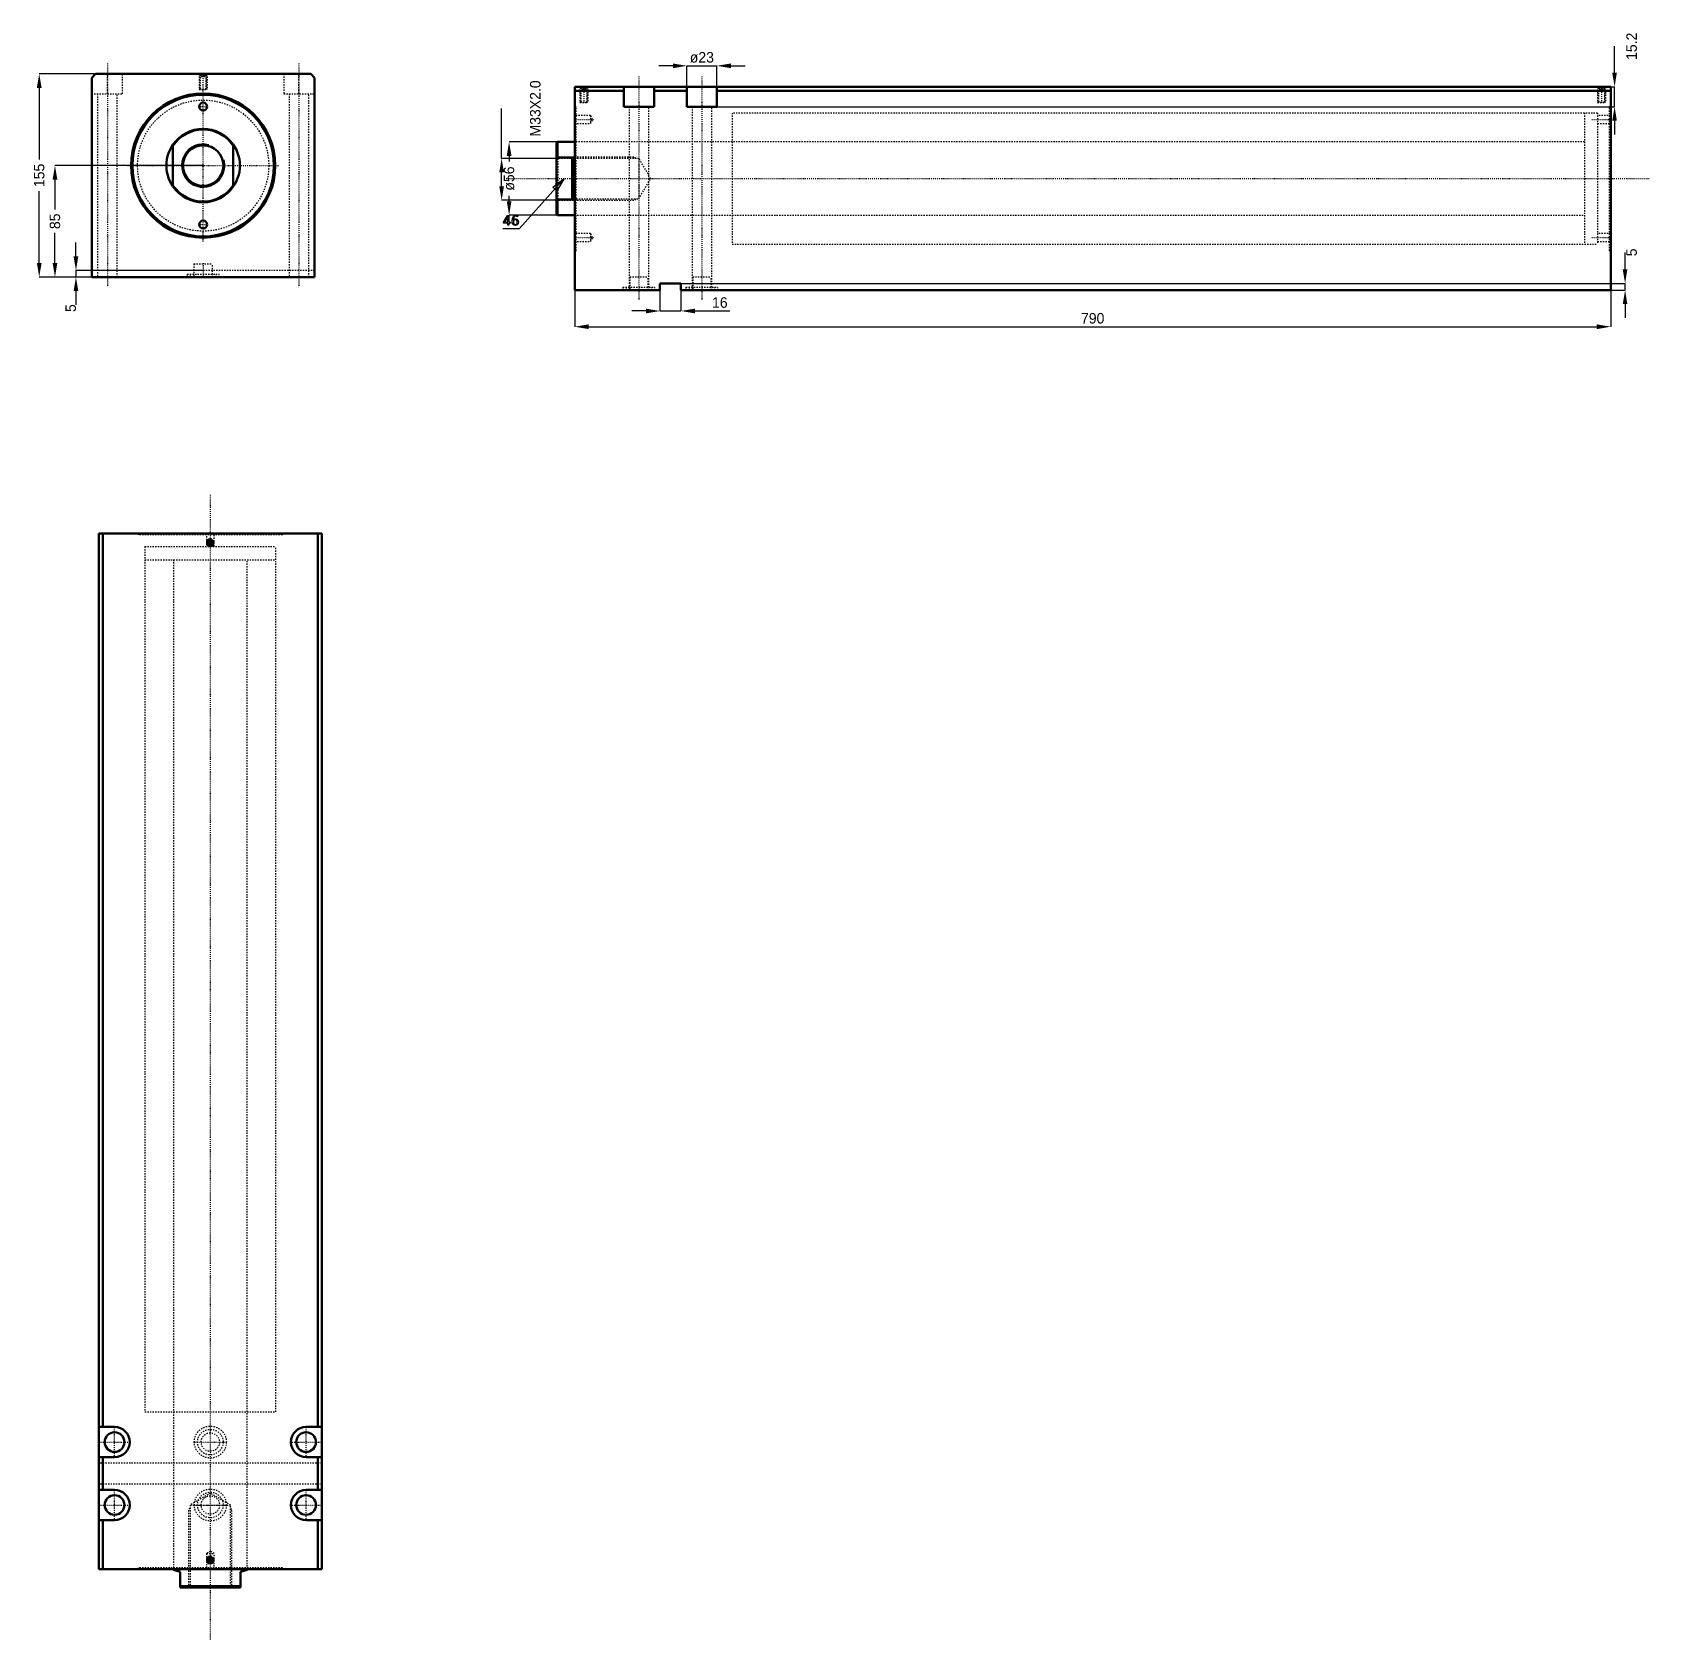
# Model space of a CAD drawing. Header units: millimetres. Extents: x -130 to 1103, y -1124 to 102.
import ezdxf

# ---------------------------------------------------------------- set-up
doc = ezdxf.new("R2010")
doc.units = ezdxf.units.MM
doc.linetypes.add('Center', pattern=[1.5, 0.45, -0.5, 0.05, -0.5])
doc.linetypes.add('Dashed', pattern=[2, 1, -1])
for name, color, linetype, lineweight in [('2d ConnectionPoints', 7, 'Continuous', 50), ('AM_0', 7, 'Continuous', 50), ('AM_5', 3, 'Continuous', 25), ('AM_7', 7, 'Center', 25), ('AM_9', 6, 'Dashed', 25)]:
    doc.layers.add(name, color=color, linetype=linetype, lineweight=lineweight)
doc.dimstyles.new('ISO-25', dxfattribs={"dimtxt": 2.5, "dimasz": 2.5, "dimexe": 1.25, "dimexo": 0.625, "dimtad": 1, "dimtxsty": 'Standard', "dimcen": 2.5, "dimadec": 0, "dimazin": 0, "dimtfac": 1, "dimtmove": 0, "dimatfit": 3, "dimfxl": 0, "dimarcsym": 0})

# ---------------------------------------------------------------- blocks, each defined once
blk = doc.blocks.new('1_JECX_MF_INLA_100_650_0_rod__0_in_JECX_MF_160_INLA_100_650_0__0')
at = {"layer": 'AM_0'}
for p, q in [((-23, -16), (-23, 16)), ((23, 16), (23, -16))]:
    blk.add_line(p, q, dxfattribs=at)
for points in [[(-23, 16), (-24.3, 13.9), (-25.4, 11.7), (-26.3, 9.5), (-27.1, 7.1), (-27.6, 4.8), (-27.9, 2.3), (-28, -0.1), (-27.9, -2.6), (-27.6, -5), (-27, -7.4), (-26.3, -9.7), (-25.3, -11.9), (-24.2, -14.1), (-23, -16)], [(23, -16), (24.3, -13.9), (25.4, -11.7), (26.3, -9.5), (27.1, -7.1), (27.6, -4.8), (27.9, -2.3), (28, 0.1), (27.9, 2.6), (27.6, 5), (27, 7.4), (26.3, 9.7), (25.3, 11.9), (24.2, 14.1), (23, 16)]]:
    blk.add_lwpolyline(points, dxfattribs=at)
blk.add_circle((0, 0), 15.4, dxfattribs=at)
for radius, start, end in [(28, 34.7719, 145.2281), (27.5, 33.2419, 146.7581), (27.5, 213.2419, 326.7581), (28, 214.7719, 325.2281)]:
    blk.add_arc((0, 0), radius, start, end, dxfattribs=at)
at = {"layer": 'AM_5'}
blk.add_arc((0, 0), 16.5, 75, 15, dxfattribs=at)
blk = doc.blocks.new('2_JECX_MF_EXLA_100_650_0_body__0_in_JECX_MF_160_INLA_100_650_0__0')
at = {"layer": 'AM_0'}
for p, q in [((-82, 70), (-85, 67)), ((-85, 67), (-85, -85)), ((82, 70), (-82, 70)), ((85, 67), (82, 70)), ((85, -85), (85, 67)), ((-85, -85), (85, -85))]:
    blk.add_line(p, q, dxfattribs=at)
for centre, radius in [((0, 0), 55), ((0, 0), 54), ((0, 45), 3), ((0, -45), 3)]:
    blk.add_circle(centre, radius, dxfattribs=at)
at = {"layer": 'AM_5', "linetype": 'Dashed'}
for p, q in [((-3, 70), (-3, 58)), ((3, 70), (3, 58))]:
    blk.add_line(p, q, dxfattribs=at)
at = {"layer": 'AM_7'}
for p, q in [((-73, 77.8), (-73, -92.7)), ((73, 77.8), (73, -92.7)), ((0, -57.8), (0, 70.6)), ((-3.2, 45), (3.1, 45)), ((-57.8, 0), (57.8, 0)), ((-3.2, -45), (3.1, -45)), ((0, -74.5), (0, -85.5))]:
    blk.add_line(p, q, dxfattribs=at)
at = {"layer": 'AM_9'}
for p, q in [((-73, 54.8), (-73, 70)), ((-61.5, 54.8), (-61.5, 70)), ((-3, 70), (-2.5, 69.5)), ((-2.5, 69.5), (-2.5, 58.5)), ((-2.5, 69.5), (2.5, 69.5)), ((-1.9, 70), (-2.4, 69.5)), ((-2.4, 69.5), (-2.4, 58)), ((-2.4, 69.5), (2.4, 69.5)), ((-1.4, 68), (-1.4, 70)), ((-1.4, 68), (1.4, 68)), ((-0.7, 68), (-0.7, 70)), ((0.7, 68), (0.7, 70)), ((1.4, 68), (1.4, 70)), ((2.4, 69.5), (1.9, 70)), ((2.4, 58), (2.4, 69.5)), ((2.5, 69.5), (3, 70)), ((2.5, 58.5), (2.5, 69.5)), ((61.5, 70), (61.5, 54.8)), ((73, 54.8), (73, 70)), ((-85, 54.8), (-61.5, 54.8)), ((-80.5, 54.8), (-80.5, -85)), ((-65.5, -85), (-65.5, 54.8)), ((-2.5, 58.5), (-3, 58)), ((-3, 58), (3, 58)), ((-2.5, 58.5), (2.5, 58.5)), ((3, 58), (2.5, 58.5)), ((61.5, 54.8), (85, 54.8)), ((65.5, 54.8), (65.5, -85)), ((80.5, -85), (80.5, 54.8)), ((85, -80), (-85, -80)), ((-12.2, -82.9), (12.2, -82.9)), ((-12.2, -82.9), (-12.2, -85)), ((-9.8, -82.9), (-9.8, -85)), ((-7, -75), (7, -75)), ((-7, -75), (-7, -85)), ((7, -85), (7, -75)), ((9.8, -85), (9.8, -82.9)), ((12.2, -85), (12.2, -82.9))]:
    blk.add_line(p, q, dxfattribs=at)
blk.add_circle((0, 0), 50, dxfattribs=at)
blk = doc.blocks.new('*D3')
at = {"layer": 'AM_5', "color": 0, "lineweight": -2}
for p, q in [((-82, 70), (-125, 70)), ((-125, 59.3), (-125, 4.6)), ((-125, -74.3), (-125, -19.6)), ((-85, -85), (-125, -85))]:
    blk.add_line(p, q, dxfattribs=at)
at = {"layer": 'AM_5', "color": 0}
for points in [[(-123.2, 59.3), (-126.8, 59.3), (-125, 70)], [(-126.8, -74.3), (-123.2, -74.3), (-125, -85)]]:
    blk.add_solid(points, dxfattribs=at)
at = {"layer": 'Defpoints', "color": 0}
for p in [(-82, 70), (-125, -85), (-85, -85)]:
    blk.add_point(p, dxfattribs=at)
at = {"layer": 'AM_5', "color": 0, "insert": (-125, -7.5), "char_height": 8, "attachment_point": 5, "rotation": 90}
blk.add_mtext('155', dxfattribs=at)
blk = doc.blocks.new('*D4')
at = {"layer": 'AM_5', "color": 0, "lineweight": -2}
for p, q in [((0, 0), (-113, 0)), ((-113, -10.7), (-113, -33.6)), ((-113, -74.3), (-113, -51.4)), ((-85, -85), (-113, -85))]:
    blk.add_line(p, q, dxfattribs=at)
at = {"layer": 'AM_5', "color": 0}
for points in [[(-111.2, -10.7), (-114.8, -10.7), (-113, 0)], [(-114.8, -74.3), (-111.2, -74.3), (-113, -85)]]:
    blk.add_solid(points, dxfattribs=at)
at = {"layer": 'Defpoints', "color": 0}
for p in [(0, 0), (-113, -85), (-85, -85)]:
    blk.add_point(p, dxfattribs=at)
at = {"layer": 'AM_5', "color": 0, "insert": (-113, -42.5), "char_height": 8, "attachment_point": 5, "rotation": 90}
blk.add_mtext('85', dxfattribs=at)
blk = doc.blocks.new('*D5')
at = {"layer": 'AM_5', "color": 0, "lineweight": -2}
for p, q in [((-97, -69.3), (-97, -58.7)), ((0, -80), (-97, -80)), ((-97, -80), (-97, -85)), ((-85, -85), (-97, -85)), ((-97, -95.7), (-97, -106.3))]:
    blk.add_line(p, q, dxfattribs=at)
at = {"layer": 'AM_5', "color": 0}
for points in [[(-98.8, -69.3), (-95.2, -69.3), (-97, -80)], [(-95.2, -95.7), (-98.8, -95.7), (-97, -85)]]:
    blk.add_solid(points, dxfattribs=at)
at = {"layer": 'Defpoints', "color": 0}
for p in [(-97, -85), (-85, -85), (0, -80)]:
    blk.add_point(p, dxfattribs=at)
at = {"layer": 'AM_5', "color": 0, "insert": (-101, -108.7), "char_height": 8, "attachment_point": 5, "rotation": 90}
blk.add_mtext('5', dxfattribs=at)
blk = doc.blocks.new('1_JECX_MF_INLA_100_650_0_rod__0_in_JECX_MF_160_INLA_100_650_0__4')
at = {"layer": 'AM_0'}
for p, q in [((-28, 0), (-28, -0.4)), ((28, -0.4), (28, 0)), ((-23, -2), (-28, -0.4)), ((-23, -14), (-23, -2)), ((28, -0.4), (23, -2)), ((23, -2), (23, -14)), ((-23, -13), (23, -13)), ((-23, -14), (23, -14))]:
    blk.add_line(p, q, dxfattribs=at)
at = {"layer": 'AM_5', "linetype": 'Dashed'}
for p, q in [((-16.5, -14), (-16.5, 46)), ((-15.4, 46), (-16.5, 46)), ((15.4, 46), (16.5, 46)), ((16.5, -14), (16.5, 46))]:
    blk.add_line(p, q, dxfattribs=at)
at = {"layer": 'AM_7'}
blk.add_line((0, -53.7), (0, 819.7), dxfattribs=at)
at = {"layer": 'AM_9'}
for p, q in [((-50, 780), (50, 780)), ((-50, 780), (-50, 770)), ((50, 770), (50, 780)), ((-50, 770), (50, 770)), ((-28, 770), (-28, 0)), ((28, 0), (28, 770)), ((0, 57.9), (-15.4, 49)), ((15.4, 49), (0, 57.9)), ((-15.4, 49), (15.4, 49)), ((-15.4, 49), (-15.4, -12.9)), ((15.4, -12.9), (15.4, 49)), ((-15.4, -12.9), (-16.5, -14)), ((-15.4, -12.9), (15.4, -12.9)), ((16.5, -14), (15.4, -12.9))]:
    blk.add_line(p, q, dxfattribs=at)
blk = doc.blocks.new('2_JECX_MF_EXLA_100_650_0_body__0_in_JECX_MF_160_INLA_100_650_0__4')
at = {"layer": 'AM_0'}
for p, q in [((-85, 790), (-85, 0)), ((85, 790), (-85, 790)), ((-82, 790), (-82, 108.5)), ((82, 790), (82, 108.5)), ((85, 790), (85, 0)), ((-0.7, 784.2), (-1.4, 783)), ((-1.4, 783), (-0.7, 781.8)), ((0.7, 784.2), (-0.7, 784.2)), ((-0.7, 781.8), (0.7, 781.8)), ((1.4, 783), (0.7, 784.2)), ((0.7, 781.8), (1.4, 783)), ((-73, 108.5), (-85, 108.5)), ((85, 108.5), (73, 108.5)), ((-85, 85.5), (-73, 85.5)), ((-82, 85.5), (-82, 60.5)), ((73, 85.5), (85, 85.5)), ((82, 85.5), (82, 60.5)), ((-73, 60.5), (-85, 60.5)), ((85, 60.5), (73, 60.5)), ((-85, 37.5), (-73, 37.5)), ((-82, 37.5), (-82, 0)), ((73, 37.5), (85, 37.5)), ((82, 37.5), (82, 0)), ((85, 0), (-85, 0)), ((-0.7, 8.3), (-1.4, 7)), ((-1.4, 7), (-0.7, 5.8)), ((0.7, 8.3), (-0.7, 8.3)), ((-0.7, 5.8), (0.7, 5.8)), ((1.4, 7), (0.7, 8.3)), ((0.7, 5.8), (1.4, 7))]:
    blk.add_line(p, q, dxfattribs=at)
for centre, radius in [((0, 783), 2.46), ((0, 783), 2.4), ((0, 783), 1.9), ((-73, 97), 7.5), ((73, 97), 7.5), ((-73, 49), 7.5), ((73, 49), 7.5), ((0, 7), 2.46), ((0, 7), 2.4), ((0, 7), 1.9)]:
    blk.add_circle(centre, radius, dxfattribs=at)
for centre, start, end in [((-73, 97), 270, 90), ((73, 97), 90, 270), ((-73, 49), 270, 90), ((73, 49), 90, 270)]:
    blk.add_arc(centre, 11.5, start, end, dxfattribs=at)
at = {"layer": 'AM_5'}
for centre in [(0, 783), (0, 7)]:
    blk.add_arc(centre, 3, 75, 15, dxfattribs=at)
at = {"layer": 'AM_7'}
for p, q in [((-3.2, 783), (3.1, 783)), ((-73, 84.9), (-73, 109.1)), ((73, 84.9), (73, 109.1)), ((-85.1, 97), (-60.9, 97)), ((-12.9, 97), (12.9, 97)), ((60.9, 97), (85.1, 97)), ((-73, 36.9), (-73, 61.1)), ((73, 36.9), (73, 61.1)), ((-85.1, 49), (-60.9, 49)), ((-12.9, 49), (12.9, 49)), ((60.9, 49), (85.1, 49)), ((-3.2, 7), (3.1, 7))]:
    blk.add_line(p, q, dxfattribs=at)
at = {"layer": 'AM_9'}
for p, q in [((-55, 790), (-55, 789)), ((-54, 790), (-54, 789)), ((-3, 790), (-3, 780)), ((3, 780), (3, 790)), ((54, 789), (54, 790)), ((55, 789), (55, 790)), ((55, 789), (-55, 789)), ((-50, 780), (50, 780)), ((-50, 780), (-50, 120)), ((50, 120), (50, 780)), ((-50, 120), (50, 120)), ((-28, 120), (-28, 0)), ((28, 0), (28, 120)), ((85, 81), (-85, 81)), ((85, 65), (-85, 65)), ((0, 13.7), (-3, 12)), ((3, 12), (0, 13.7)), ((55, 1), (-55, 1)), ((-55, 1), (-55, 0)), ((-54, 1), (-54, 0)), ((-3, 12), (-3, 0)), ((-3, 12), (3, 12)), ((3, 0), (3, 12)), ((54, 0), (54, 1)), ((55, 0), (55, 1))]:
    blk.add_line(p, q, dxfattribs=at)
for centre, radius in [((0, 97), 12.2), ((0, 97), 9.75), ((0, 97), 7), ((0, 49), 12.2), ((0, 49), 9.75), ((0, 49), 7)]:
    blk.add_circle(centre, radius, dxfattribs=at)
blk = doc.blocks.new('1_JECX_MF_INLA_100_650_0_rod__0_in_JECX_MF_160_INLA_100_650_0__2')
at = {"layer": 'AM_0'}
for p, q in [((-13, 28), (-14, 27.5)), ((-14, 27.5), (-14, -27.5)), ((0, 28), (-13, 28)), ((-13, 28), (-13, 16)), ((-13, 16), (-14, 15.1)), ((-2, 16), (-13, 16)), ((-2, 16), (-2, -16)), ((-14, -15.1), (-13, -16)), ((-13, -16), (-2, -16)), ((-13, -16), (-13, -28)), ((-14, -27.5), (-13, -28)), ((-13, -28), (0, -28))]:
    blk.add_line(p, q, dxfattribs=at)
blk.add_lwpolyline([(-2, -16), (-1.6, -13.9), (-1.2, -11.7), (-0.9, -9.5), (-0.7, -7.1), (-0.5, -4.8), (-0.4, -2.3), (-0.4, 0.1), (-0.4, 2.6), (-0.5, 5), (-0.7, 7.4), (-0.9, 9.7), (-1.2, 11.9), (-1.6, 14.1), (-2, 16)], dxfattribs=at)
at = {"layer": 'AM_5', "linetype": 'Dashed'}
for p, q in [((-14, 16.5), (46, 16.5)), ((46, 15.4), (46, 16.5)), ((-14, -16.5), (46, -16.5)), ((46, -15.4), (46, -16.5))]:
    blk.add_line(p, q, dxfattribs=at)
at = {"layer": 'AM_7'}
blk.add_line((-53.7, 0), (819.7, 0), dxfattribs=at)
at = {"layer": 'AM_9'}
for p, q in [((770, 50), (770, -50)), ((780, 50), (770, 50)), ((780, 50), (780, -50)), ((770, 28), (0, 28)), ((-12.9, 15.4), (-14, 16.5)), ((49, 15.4), (-12.9, 15.4)), ((-12.9, 15.4), (-12.9, -15.4)), ((57.9, 0), (49, 15.4)), ((49, 15.4), (49, -15.4)), ((49, -15.4), (57.9, 0)), ((-14, -16.5), (-12.9, -15.4)), ((-12.9, -15.4), (49, -15.4)), ((0, -28), (770, -28)), ((770, -50), (780, -50))]:
    blk.add_line(p, q, dxfattribs=at)
blk = doc.blocks.new('2_JECX_MF_EXLA_100_650_0_body__0_in_JECX_MF_160_INLA_100_650_0__2')
at = {"layer": 'AM_0'}
for p, q in [((0, -85), (0, 70)), ((790, 70), (0, 70)), ((37.5, 67), (0, 67)), ((37.5, 54.8), (37.5, 70)), ((60.5, 54.8), (60.5, 70)), ((85.5, 67), (60.5, 67)), ((85.5, 54.8), (85.5, 70)), ((108.5, 54.8), (108.5, 70)), ((790, 67), (108.5, 67)), ((790, -85), (790, 70)), ((37.5, 54.8), (60.5, 54.8)), ((85.5, 54.8), (108.5, 54.8)), ((65, -85), (0, -85)), ((81, -80), (65, -80)), ((65, -80), (65, -85)), ((81, -85), (81, -80)), ((790, -85), (81, -85))]:
    blk.add_line(p, q, dxfattribs=at)
at = {"layer": 'AM_5', "linetype": 'Dashed'}
for p, q in [((4, 70), (4, 58)), ((10, 70), (10, 58)), ((780, 70), (780, 58)), ((786, 70), (786, 58))]:
    blk.add_line(p, q, dxfattribs=at)
at = {"layer": 'AM_7'}
for p, q in [((49, 77.8), (49, -92.7)), ((97, 77.8), (97, -92.7)), ((7, 70.6), (7, 57.4)), ((783, 70.6), (783, 57.4)), ((-0.7, 45), (14.4, 45)), ((775.6, 45), (790.7, 45)), ((-0.7, -45), (14.4, -45)), ((775.6, -45), (790.7, -45))]:
    blk.add_line(p, q, dxfattribs=at)
at = {"layer": 'AM_9'}
for p, q in [((4, 70), (4.5, 69.5)), ((4.5, 69.5), (4.5, 58.5)), ((4.5, 69.5), (9.5, 69.5)), ((5.1, 70), (4.6, 69.5)), ((4.6, 69.5), (4.6, 58)), ((4.6, 69.5), (9.4, 69.5)), ((5.8, 68), (5.8, 70)), ((5.8, 68), (8.2, 68)), ((7, 68), (7, 70)), ((8.2, 68), (8.2, 70)), ((9.4, 69.5), (8.9, 70)), ((9.4, 58), (9.4, 69.5)), ((9.5, 69.5), (10, 70)), ((9.5, 58.5), (9.5, 69.5)), ((780, 70), (780.5, 69.5)), ((780.5, 69.5), (780.5, 58.5)), ((780.5, 69.5), (785.5, 69.5)), ((781.1, 70), (780.6, 69.5)), ((780.6, 69.5), (780.6, 58)), ((780.6, 69.5), (785.4, 69.5)), ((781.8, 68), (781.8, 70)), ((781.8, 68), (784.2, 68)), ((783, 68), (783, 70)), ((784.2, 68), (784.2, 70)), ((785.4, 69.5), (784.9, 70)), ((785.4, 58), (785.4, 69.5)), ((785.5, 69.5), (786, 70)), ((785.5, 58.5), (785.5, 69.5)), ((1, 55), (0, 55)), ((1, 54), (0, 54)), ((1, -55), (1, 55)), ((4.5, 58.5), (4, 58)), ((4, 58), (10, 58)), ((4.5, 58.5), (9.5, 58.5)), ((10, 58), (9.5, 58.5)), ((41.5, 54.8), (41.5, -85)), ((56.5, -85), (56.5, 54.8)), ((89.5, 54.8), (89.5, -85)), ((104.5, -85), (104.5, 54.8)), ((780, 50), (120, 50)), ((120, 50), (120, -50)), ((780.5, 58.5), (780, 58)), ((780, 58), (786, 58)), ((780, 50), (780, -50)), ((780.5, 58.5), (785.5, 58.5)), ((786, 58), (785.5, 58.5)), ((789, -55), (789, 55)), ((790, 55), (789, 55)), ((790, 54), (789, 54)), ((12, 48), (0, 48)), ((0, 42), (12, 42)), ((13.7, 45), (12, 48)), ((12, 48), (12, 42)), ((12, 42), (13.7, 45)), ((790, 48), (780, 48)), ((780, 42), (790, 42)), ((120, 28), (0, 28)), ((0, -28), (120, -28)), ((12, -42), (0, -42)), ((0, -48), (12, -48)), ((13.7, -45), (12, -42)), ((12, -42), (12, -48)), ((12, -48), (13.7, -45)), ((790, -42), (780, -42)), ((780, -48), (790, -48)), ((0, -54), (1, -54)), ((0, -55), (1, -55)), ((120, -50), (780, -50)), ((789, -54), (790, -54)), ((789, -55), (790, -55)), ((36.8, -82.9), (61.2, -82.9)), ((36.8, -82.9), (36.8, -85)), ((39.2, -82.9), (39.2, -85)), ((42, -75), (56, -75)), ((42, -75), (42, -85)), ((56, -85), (56, -75)), ((58.8, -85), (58.8, -82.9)), ((61.2, -85), (61.2, -82.9)), ((84.8, -82.9), (109.2, -82.9)), ((84.8, -82.9), (84.8, -85)), ((87.3, -82.9), (87.3, -85)), ((90, -75), (104, -75)), ((90, -75), (90, -85)), ((104, -85), (104, -75)), ((106.8, -85), (106.8, -82.9)), ((109.2, -85), (109.2, -82.9))]:
    blk.add_line(p, q, dxfattribs=at)
blk = doc.blocks.new('*D19')
at = {"layer": 'AM_5', "color": 0, "lineweight": -2}
for p, q in [((358.2, 76.1), (347.5, 76.1)), ((368.8, 60.1), (368.8, 76.1)), ((368.8, 76.1), (391.8, 76.1)), ((391.8, 60.1), (391.8, 76.1)), ((402.5, 76.1), (413.2, 76.1))]:
    blk.add_line(p, q, dxfattribs=at)
at = {"layer": 'AM_5', "color": 0}
for points in [[(358.2, 77.9), (358.2, 74.3), (368.8, 76.1)], [(402.5, 77.9), (402.5, 74.3), (391.8, 76.1)]]:
    blk.add_solid(points, dxfattribs=at)
at = {"layer": 'Defpoints', "color": 0}
for p in [(391.8, 76.1), (368.8, 60.1), (391.8, 60.1)]:
    blk.add_point(p, dxfattribs=at)
at = {"layer": 'AM_5', "color": 0, "insert": (380.3, 82.5), "char_height": 8, "attachment_point": 5}
blk.add_mtext('ø23', dxfattribs=at)
blk = doc.blocks.new('*D20')
at = {"layer": 'AM_5', "color": 0, "lineweight": -2}
for p, q in [((1076.3, 70.8), (1076.3, 91)), ((391.8, 60.1), (1076.3, 60.1)), ((1076.3, 44.9), (1076.3, 60.1)), ((391.8, 44.9), (1076.3, 44.9)), ((1076.3, 34.2), (1076.3, 23.6))]:
    blk.add_line(p, q, dxfattribs=at)
at = {"layer": 'AM_5', "color": 0}
for points in [[(1074.5, 70.8), (1078, 70.8), (1076.3, 60.1)], [(1074.5, 34.2), (1078, 34.2), (1076.3, 44.9)]]:
    blk.add_solid(points, dxfattribs=at)
at = {"layer": 'Defpoints', "color": 0}
for p in [(391.8, 60.1), (1076.3, 60.1), (391.8, 44.9)]:
    blk.add_point(p, dxfattribs=at)
at = {"layer": 'AM_5', "color": 0, "insert": (1089.3, 91), "char_height": 8, "attachment_point": 5, "rotation": 90}
blk.add_mtext('15.2', dxfattribs=at)
blk = doc.blocks.new('*D21')
at = {"layer": 'AM_5', "color": 0, "lineweight": -2}
for p, q in [((283.3, -94.9), (283.3, -122.9)), ((1073.3, -94.9), (1073.3, -122.9)), ((294, -122.9), (1062.7, -122.9))]:
    blk.add_line(p, q, dxfattribs=at)
at = {"layer": 'AM_5', "color": 0}
for points in [[(294, -121.1), (294, -124.7), (283.3, -122.9)], [(1062.7, -121.1), (1062.7, -124.7), (1073.3, -122.9)]]:
    blk.add_solid(points, dxfattribs=at)
at = {"layer": 'Defpoints', "color": 0}
for p in [(283.3, -94.9), (1073.3, -94.9), (1073.3, -122.9)]:
    blk.add_point(p, dxfattribs=at)
at = {"layer": 'AM_5', "color": 0, "insert": (678.3, -116.5), "char_height": 8, "attachment_point": 5}
blk.add_mtext('790', dxfattribs=at)
blk = doc.blocks.new('*D22')
at = {"layer": 'AM_5', "color": 0, "lineweight": -2}
for p, q in [((270.3, 18.1), (233.3, 18.1)), ((233.3, 7.4), (233.3, 3.2)), ((233.3, -27.2), (233.3, -23)), ((270.3, -37.9), (233.3, -37.9))]:
    blk.add_line(p, q, dxfattribs=at)
at = {"layer": 'AM_5', "color": 0}
for points in [[(231.5, 7.4), (235.1, 7.4), (233.3, 18.1)], [(231.5, -27.2), (235.1, -27.2), (233.3, -37.9)]]:
    blk.add_solid(points, dxfattribs=at)
at = {"layer": 'Defpoints', "color": 0}
for p in [(233.3, 18.1), (270.3, 18.1), (270.3, -37.9)]:
    blk.add_point(p, dxfattribs=at)
at = {"layer": 'AM_5', "color": 0, "insert": (233.3, -9.9), "char_height": 8, "attachment_point": 5, "rotation": 90}
blk.add_mtext('ø56', dxfattribs=at)
blk = doc.blocks.new('*D23')
at = {"layer": 'AM_5', "color": 0, "lineweight": -2}
for p, q in [((348.3, -89.9), (348.3, -110.9)), ((364.3, -94.9), (364.3, -110.9)), ((337.7, -110.9), (327, -110.9)), ((348.3, -110.9), (364.3, -110.9)), ((375, -110.9), (401.7, -110.9))]:
    blk.add_line(p, q, dxfattribs=at)
at = {"layer": 'AM_5', "color": 0}
for points in [[(337.7, -109.1), (337.7, -112.7), (348.3, -110.9)], [(375, -109.1), (375, -112.7), (364.3, -110.9)]]:
    blk.add_solid(points, dxfattribs=at)
at = {"layer": 'Defpoints', "color": 0}
for p in [(348.3, -89.9), (364.3, -94.9), (364.3, -110.9)]:
    blk.add_point(p, dxfattribs=at)
at = {"layer": 'AM_5', "color": 0, "insert": (394, -104.5), "char_height": 8, "attachment_point": 5}
blk.add_mtext('16', dxfattribs=at)
blk = doc.blocks.new('*D24')
at = {"layer": 'AM_5', "color": 0, "lineweight": -2}
for p, q in [((1084.3, -79.2), (1084.3, -66.2)), ((348.3, -89.9), (1084.3, -89.9)), ((364.3, -94.9), (1084.3, -94.9)), ((1084.3, -94.9), (1084.3, -89.9)), ((1084.3, -105.6), (1084.3, -116.2))]:
    blk.add_line(p, q, dxfattribs=at)
at = {"layer": 'AM_5', "color": 0}
for points in [[(1082.5, -79.2), (1086, -79.2), (1084.3, -89.9)], [(1082.5, -105.6), (1086, -105.6), (1084.3, -94.9)]]:
    blk.add_solid(points, dxfattribs=at)
at = {"layer": 'Defpoints', "color": 0}
for p in [(348.3, -89.9), (364.3, -94.9), (1084.3, -94.9)]:
    blk.add_point(p, dxfattribs=at)
at = {"layer": 'AM_5', "color": 0, "insert": (1089.3, -66.2), "char_height": 8, "attachment_point": 5, "rotation": 90}
blk.add_mtext('5', dxfattribs=at)
blk = doc.blocks.new('*D25')
at = {"layer": 'AM_5', "color": 0, "lineweight": -2}
for p, q in [((227.6, 5.5), (227.6, 43.6)), ((270.4, 5.5), (227.6, 5.5)), ((227.6, -15.7), (227.6, -5.2)), ((269.3, -26.4), (227.6, -26.4))]:
    blk.add_line(p, q, dxfattribs=at)
at = {"layer": 'AM_5', "color": 0}
for points in [[(225.8, -5.2), (229.4, -5.2), (227.6, 5.5)], [(225.8, -15.7), (229.4, -15.7), (227.6, -26.4)]]:
    blk.add_solid(points, dxfattribs=at)
at = {"layer": 'Defpoints', "color": 0}
for p in [(270.4, 5.5), (227.6, -26.4), (269.3, -26.4)]:
    blk.add_point(p, dxfattribs=at)
at = {"layer": 'AM_5', "color": 0, "insert": (253.3, 43.6), "char_height": 8, "attachment_point": 5, "rotation": 90}
blk.add_mtext('M33X2.0', dxfattribs=at)

msp = doc.modelspace()

# ---------------------------------------------------------------- linework, layer by layer
at = {"layer": '2d ConnectionPoints'}
for p in [(0, 0), (283.317, -9.904), (5.474, -1070.58)]:
    msp.add_point(p, dxfattribs=at)
at = {"layer": 'AM_5'}
for p, q in [((241.317, -47.904), (275.317, -9.904)), ((228.517, -47.904), (241.317, -47.904))]:
    msp.add_line(p, q, dxfattribs=at)
for points in [[(275.317, -9.904), (269.795, -19.275), (266.615, -16.43), (275.317, -9.904)], [(232.397, -43.84), (229.027, -43.84), (229.027, -43.164), (232.095, -37.964), (233.125, -37.964), (233.125, -43.138), (234.248, -43.138), (234.248, -43.84), (233.125, -43.84), (233.125, -45.504), (232.397, -45.504), (232.397, -43.84)], [(232.407, -43.138), (232.407, -38.837), (229.921, -43.138), (232.407, -43.138)], [(238.063, -45.566), (238.063, -45.566), (237.711, -45.55), (237.242, -45.464), (237.242, -45.464), (236.845, -45.305), (236.62, -45.158), (236.62, -45.158), (236.424, -44.983), (236.178, -44.676), (236.178, -44.676), (235.989, -44.315), (235.895, -44.045), (235.895, -44.045), (235.822, -43.751), (235.743, -43.267), (235.743, -43.267), (235.7, -42.73), (235.692, -42.342), (235.692, -42.342), (235.717, -41.546), (235.849, -40.486), (235.849, -40.486), (236.093, -39.586), (236.319, -39.076), (236.319, -39.076), (236.598, -38.65), (237.125, -38.187), (237.125, -38.187), (237.782, -37.938), (238.292, -37.891), (238.292, -37.891), (238.537, -37.898), (238.873, -37.936), (238.873, -37.936), (239.171, -38.007), (239.348, -38.073), (239.348, -38.073), (239.512, -38.15), (239.742, -38.285), (239.742, -38.285), (239.952, -38.441), (240.081, -38.556), (239.509, -39.024), (239.509, -39.024), (239.435, -38.939), (239.303, -38.824), (239.303, -38.824), (239.146, -38.725), (239.028, -38.668), (239.028, -38.668), (238.9, -38.62), (238.689, -38.569), (238.689, -38.569), (238.458, -38.541), (238.292, -38.536), (238.292, -38.536), (238.03, -38.556), (237.681, -38.663), (237.681, -38.663), (237.385, -38.862), (237.218, -39.045), (237.218, -39.045), (237.073, -39.256), (236.891, -39.597), (236.891, -39.597), (236.753, -39.969), (236.685, -40.233), (236.685, -40.233), (236.631, -40.51), (236.562, -40.946), (236.562, -40.946), (236.509, -41.407), (236.483, -41.728), (236.483, -41.728), (236.599, -41.505), (236.795, -41.212), (236.795, -41.212), (237.018, -40.97), (237.182, -40.837), (237.182, -40.837), (237.357, -40.727), (237.64, -40.608), (237.64, -40.608), (237.948, -40.545), (238.167, -40.532), (238.167, -40.532), (238.425, -40.547), (238.789, -40.623), (238.789, -40.623), (239.124, -40.764), (239.332, -40.894), (239.332, -40.894), (239.525, -41.048), (239.779, -41.314), (239.779, -41.314), (239.991, -41.623), (240.11, -41.853), (240.11, -41.853), (240.208, -42.096), (240.314, -42.472), (240.314, -42.472), (240.372, -42.863), (240.383, -43.132), (240.383, -43.132), (240.371, -43.413), (240.308, -43.809), (240.308, -43.809), (240.191, -44.176), (240.084, -44.404), (240.084, -44.404), (239.955, -44.615), (239.727, -44.895), (239.727, -44.895), (239.457, -45.13), (239.254, -45.262), (239.254, -45.262), (239.037, -45.371), (238.691, -45.49), (238.691, -45.49), (238.322, -45.554), (238.063, -45.566)], [(238.074, -44.911), (238.074, -44.911), (238.261, -44.902), (238.52, -44.854), (238.52, -44.854), (238.753, -44.764), (238.893, -44.682), (238.893, -44.682), (239.02, -44.583), (239.187, -44.408), (239.187, -44.408), (239.325, -44.201), (239.4, -44.045), (239.4, -44.045), (239.462, -43.877), (239.528, -43.605), (239.528, -43.605), (239.565, -43.31), (239.571, -43.101), (239.571, -43.101), (239.565, -42.905), (239.531, -42.627), (239.531, -42.627), (239.468, -42.366), (239.41, -42.202), (239.41, -42.202), (239.339, -42.048), (239.209, -41.843), (239.209, -41.843), (239.049, -41.667), (238.927, -41.567), (238.927, -41.567), (238.792, -41.483), (238.568, -41.392), (238.568, -41.392), (238.318, -41.343), (238.136, -41.333), (238.136, -41.333), (237.948, -41.343), (237.684, -41.396), (237.684, -41.396), (237.444, -41.493), (237.296, -41.583), (237.296, -41.583), (237.16, -41.69), (236.981, -41.877), (236.981, -41.877), (236.831, -42.097), (236.748, -42.261), (236.748, -42.261), (236.679, -42.437), (236.603, -42.717), (236.603, -42.717), (236.563, -43.016), (236.555, -43.226), (236.555, -43.226), (236.562, -43.417), (236.6, -43.688), (236.6, -43.688), (236.669, -43.94), (236.732, -44.097), (236.732, -44.097), (236.809, -44.243), (236.95, -44.438), (236.95, -44.438), (237.12, -44.602), (237.25, -44.695), (237.25, -44.695), (237.392, -44.773), (237.626, -44.857), (237.626, -44.857), (237.886, -44.902), (238.074, -44.911)]]:
    msp.add_lwpolyline(points, dxfattribs=at)

# ---------------------------------------------------------------- block references
for name, p in [('2_JECX_MF_EXLA_100_650_0_body__0_in_JECX_MF_160_INLA_100_650_0__0', (0, 0)), ('2_JECX_MF_EXLA_100_650_0_body__0_in_JECX_MF_160_INLA_100_650_0__2', (283.317, -9.904)), ('1_JECX_MF_INLA_100_650_0_rod__0_in_JECX_MF_160_INLA_100_650_0__2', (283.317, -9.904)), ('1_JECX_MF_INLA_100_650_0_rod__0_in_JECX_MF_160_INLA_100_650_0__0', (0, 0)), ('1_JECX_MF_INLA_100_650_0_rod__0_in_JECX_MF_160_INLA_100_650_0__4', (5.474, -1070.58)), ('2_JECX_MF_EXLA_100_650_0_body__0_in_JECX_MF_160_INLA_100_650_0__4', (5.474, -1070.58))]:
    msp.add_blockref(name, p)

# ---------------------------------------------------------------- dimensions: what is measured, and where the dimension line sits
for base, p1, p2, text, picture, middle in [((1076.251, 60.096), (391.817, 44.896), (391.817, 60.096), '15.2', '*D20', (1089.317, 91.03)), ((-125, -85), (-82, 70), (-85, -85), '155', '*D3', (-125, -7.5)), ((227.584, -26.404), (270.4, 5.514), (269.317, -26.404), 'M33X2.0', '*D25', (253.317, 43.647)), ((233.317, 18.096), (270.317, -37.904), (270.317, 18.096), 'ø56', '*D22', (233.317, -9.904)), ((-113, -85), (0, 0), (-85, -85), '85', '*D4', (-113, -42.5)), ((-97, -85), (0, -80), (-85, -85), '5', '*D5', (-101, -108.733)), ((1084.251, -94.904), (348.317, -89.904), (364.317, -94.904), '5', '*D24', (1089.317, -66.17))]:
    dim = msp.add_linear_dim(base=base, p1=p1, p2=p2, angle=90, text=text, dimstyle='ISO-25', override={"dimtxt": 8, "dimasz": 10.666667, "dimexe": 0, "dimexo": 0, "dimgap": 2.4}, dxfattribs=at)
    dim.commit()
    dim.dimension.update_dxf_attribs({"geometry": picture, "text_midpoint": middle, "dimtype": 160, "text_rotation": 90})
for base, p1, p2, text, picture, middle in [((391.817, 76.096), (368.817, 60.096), (391.817, 60.096), 'ø23', '*D19', (380.317, 76.096)), ((1073.317, -122.904), (283.317, -94.904), (1073.317, -94.904), '790', '*D21', (678.317, -122.904)), ((364.317, -110.904), (348.317, -89.904), (364.317, -94.904), '16', '*D23', (393.955, -110.904))]:
    dim = msp.add_linear_dim(base=base, p1=p1, p2=p2, text=text, dimstyle='ISO-25', override={"dimtxt": 8, "dimasz": 10.666667, "dimexe": 0, "dimexo": 0, "dimgap": 2.4}, dxfattribs=at)
    dim.commit()
    dim.dimension.update_dxf_attribs({"geometry": picture, "text_midpoint": middle, "dimtype": 160})

doc.saveas('drawing.dxf')
